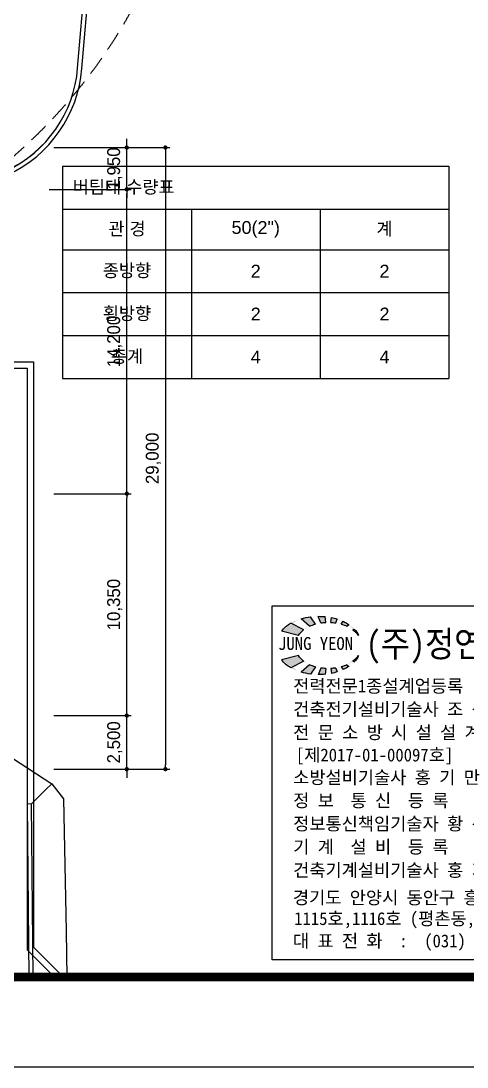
# Model space of a CAD drawing. Header units: millimetres. Extents: x 0 to 168200, y 0 to 118800.
# Drawn here: x 116167 to 136958, y 0 to 48807 of the extents above; entities that cross this region are included whole.
import ezdxf

# ---------------------------------------------------------------- set-up
doc = ezdxf.new("R2010")
doc.units = ezdxf.units.MM
doc.header["$LTSCALE"] = 200
doc.linetypes.add('CEN-GAUN', pattern=[32.2, 30, -1, 0.2, -1])
doc.linetypes.add('HID', pattern=[2.3, 1.5, -0.8])
doc.layers.get('DEFPOINTS').update_dxf_attribs({"color": 137})
for name, color, linetype in [('A3', 3, 'Continuous'), ('BACK', 8, 'Continuous'), ('CEN', 1, 'CEN-GAUN'), ('XR-SHEET$0$XREF-Form$0$SHT', 5, 'Continuous')]:
    doc.layers.add(name, color=color, linetype=linetype)
doc.styles.get("Standard").update_dxf_attribs({"font": ''})
doc.styles.add('돋움', font='')
doc.styles.add('돋움체', font='')
doc.styles.get('Standard').set_extended_font_data('Arial')
doc.styles.get('돋움').set_extended_font_data('Dotum')
doc.styles.get('돋움체').set_extended_font_data('DotumChe')
doc.dimstyles.new('M-200', dxfattribs={"dimscale": 200, "dimtxt": 3, "dimasz": 1, "dimexe": 1, "dimexo": 1, "dimgap": 1, "dimtad": 1, "dimdec": 0, "dimdsep": 46, "dimlunit": 6, "dimtxsty": '돋움', "dimblk": 'DOT', "dimcen": 1, "dimclrd": 256, "dimclre": 256, "dimclrt": 256, "dimazin": 0, "dimtfac": 1, "dimtdec": 0, "dimtix": 1, "dimtmove": 2, "dimatfit": 3, "dimldrblk": 'DOT', "dimfxl": 1, "dimtolj": 1, "dimtzin": 1, "dimlwd": -1, "dimlwe": -1, "dimarcsym": 0})

# ---------------------------------------------------------------- blocks, each defined once
blk = doc.blocks.new('XR-SHEET')
at = {"layer": 'XR-SHEET$0$XREF-Form$0$SHT'}
blk.add_lwpolyline([(0, 594), (841, 594), (841, 0), (0, 0)], close=True, dxfattribs=at)
at = {"layer": 'XR-SHEET$0$XREF-Form$0$SHT', "const_width": 2}
blk.add_lwpolyline([(46.5, 573), (819.5, 573), (819.5, 21), (46.5, 21)], close=True, dxfattribs=at)
blk = doc.blocks.new('210927명판')
h = blk.add_hatch(color=1)
edge = h.paths.add_edge_path()
edge.add_ellipse((541, 3695), major_axis=(-483, 0), ratio=0.635911, start_angle=-47.981, end_angle=-25.9702, ccw=False)
edge.add_line((217, 3923), (366, 3846))
edge.add_ellipse((652, 3695), major_axis=(-372, 0), ratio=0.635911, start_angle=-39.5341, end_angle=-21.1862)
edge.add_line((306, 3780), (106, 3830))
edge = h.paths.add_edge_path()
edge.add_ellipse((541, 3695), major_axis=(-483, 0), ratio=0.635911, start_angle=-78.5006, end_angle=-65.1347, ccw=False)
edge.add_line((444, 3996), (503, 3912))
edge.add_ellipse((652, 3695), major_axis=(-372, 0), ratio=0.635911, start_angle=-66.3015, end_angle=-54.3294)
edge.add_line((435, 3887), (337, 3974))
edge = h.paths.add_edge_path()
edge.add_ellipse((652, 3695), major_axis=(-372, 0), ratio=0.635911, start_angle=-85.5847, end_angle=-76.4409, ccw=False)
edge.add_line((624, 3931), (615, 3999))
edge.add_ellipse((541, 3695), major_axis=(-483, 0), ratio=0.635911, start_angle=-98.8868, end_angle=-89.4048)
edge.add_line((536, 4002), (565, 3925))
edge = h.paths.add_edge_path()
edge.add_ellipse((541, 3695), major_axis=(-483, 0), ratio=0.635911, start_angle=-116.523, end_angle=-107.7173, ccw=False)
edge.add_line((757, 3970), (739, 3925))
edge.add_ellipse((652, 3695), major_axis=(-372, 0), ratio=0.635911, start_angle=-103.5591, end_angle=-94.4153)
edge.add_line((681, 3931), (688, 3988))
edge = h.paths.add_edge_path()
edge.add_ellipse((541, 3695), major_axis=(-483, 0), ratio=0.635911, start_angle=-136.476, end_angle=-125.8976, ccw=False)
edge.add_line((891, 3907), (869, 3887))
edge.add_ellipse((652, 3695), major_axis=(-372, 0), ratio=0.635911, start_angle=-125.6706, end_angle=-113.6985)
edge.add_line((802, 3912), (824, 3944))
edge = h.paths.add_edge_path()
edge.add_ellipse((541, 3695), major_axis=(-483, 0), ratio=0.635911, start_angle=-163.5978, end_angle=-148.9128, ccw=False)
edge.add_line((1004, 3782), (999, 3780))
edge.add_ellipse((652, 3695), major_axis=(-372, 0), ratio=0.635911, start_angle=-158.8138, end_angle=-140.4659)
edge.add_line((939, 3846), (955, 3854))
h = blk.add_hatch(color=1)
edge = h.paths.add_edge_path()
edge.add_ellipse((652, 3630), major_axis=(-372, 0), ratio=0.635911, start_angle=113.6985, end_angle=125.6706, ccw=False)
edge.add_line((802, 3413), (824, 3381))
edge.add_ellipse((541, 3630), major_axis=(483, 0), ratio=0.635911, start_angle=305.8976, end_angle=316.476)
edge.add_line((891, 3418), (869, 3438))
edge = h.paths.add_edge_path()
edge.add_ellipse((652, 3630), major_axis=(372, 0), ratio=0.635911, start_angle=274.4153, end_angle=283.5591, ccw=False)
edge.add_line((681, 3394), (688, 3337))
edge.add_ellipse((541, 3630), major_axis=(483, 0), ratio=0.635911, start_angle=287.7173, end_angle=296.523)
edge.add_line((757, 3355), (739, 3400))
edge = h.paths.add_edge_path()
edge.add_ellipse((652, 3630), major_axis=(372, 0), ratio=0.635911, start_angle=256.4409, end_angle=265.5847, ccw=False)
edge.add_line((565, 3400), (536, 3322))
edge.add_ellipse((541, 3630), major_axis=(483, 0), ratio=0.635911, start_angle=269.4048, end_angle=278.8868)
edge.add_line((615, 3326), (624, 3394))
edge = h.paths.add_edge_path()
edge.add_ellipse((541, 3630), major_axis=(483, 0), ratio=0.635911, start_angle=245.1347, end_angle=258.5006, ccw=False)
edge.add_line((337, 3351), (435, 3438))
edge.add_ellipse((652, 3630), major_axis=(-372, 0), ratio=0.635911, start_angle=414.3294, end_angle=426.3015)
edge.add_line((503, 3413), (444, 3329))
edge = h.paths.add_edge_path()
edge.add_ellipse((541, 3630), major_axis=(-483, 0), ratio=0.635911, start_angle=385.9702, end_angle=407.981, ccw=False)
edge.add_line((106, 3495), (306, 3544))
edge.add_ellipse((652, 3630), major_axis=(-372, 0), ratio=0.635911, start_angle=381.1862, end_angle=399.5341)
edge.add_line((366, 3479), (217, 3401))
edge = h.paths.add_edge_path()
edge.add_line((939, 3479), (955, 3471))
edge.add_ellipse((541, 3630), major_axis=(-483, 0), ratio=0.635911, start_angle=148.9128, end_angle=163.5978)
edge.add_line((1004, 3543), (999, 3544))
edge.add_ellipse((652, 3630), major_axis=(372, 0), ratio=0.635911, start_angle=320.4659, end_angle=338.8138, ccw=False)
at = {"color": 1}
for p, q in [((366, 3846), (217, 3923)), ((435, 3887), (337, 3974)), ((503, 3912), (444, 3996)), ((565, 3925), (536, 4002)), ((624, 3931), (615, 3999)), ((681, 3931), (688, 3988)), ((739, 3925), (757, 3970)), ((802, 3912), (824, 3944)), ((869, 3887), (891, 3907)), ((306, 3780), (106, 3830)), ((939, 3846), (955, 3854)), ((999, 3780), (1004, 3782)), ((306, 3544), (106, 3495)), ((999, 3544), (1004, 3543)), ((366, 3479), (217, 3401)), ((435, 3438), (337, 3351)), ((503, 3413), (444, 3329)), ((802, 3413), (824, 3381)), ((869, 3438), (891, 3418)), ((939, 3479), (955, 3471)), ((565, 3400), (536, 3322)), ((624, 3394), (615, 3326)), ((681, 3394), (688, 3337)), ((739, 3400), (757, 3355))]:
    blk.add_line(p, q, dxfattribs=at)
at = {"color": 1, "ltscale": 2}
blk.add_lwpolyline([(0, 4124), (4500, 4124), (4500, 0), (0, 0)], close=True, dxfattribs=at)
at = {"color": 1, "extrusion": (0, 0, -1)}
for centre, major_axis, start_param, end_param in [((541, 3695), (483, 0), 3.594859, 3.979019), ((541, 3695), (483, 0), 4.278408, 4.511686), ((652, 3695), (372, 0), 4.089819, 4.298772), ((541, 3695), (483, 0), 4.702002, 4.867493), ((652, 3695), (-372, 0), 1.334146, 1.493736), ((652, 3695), (-372, 0), 1.647857, 1.807447), ((541, 3695), (-483, 0), 1.880021, 2.03371), ((652, 3695), (372, 0), -1.15718, -0.948227), ((541, 3695), (-483, 0), 2.197327, 2.381955), ((652, 3695), (372, 0), 3.511362, 3.831592), ((652, 3695), (-372, 0), 2.451593, 2.771823), ((541, 3695), (483, 0), -0.542573, -0.286272), ((652, 3630), (-372, 0), -0.69, -0.369769), ((652, 3630), (372, 0), 0.369769, 0.69), ((541, 3630), (-483, 0), 3.427865, 3.684166), ((541, 3630), (-483, 0), -0.837426, -0.453266), ((652, 3630), (-372, 0), -1.15718, -0.948227), ((652, 3630), (-372, 0), 4.089819, 4.298772), ((541, 3630), (483, 0), 0.759638, 0.944265), ((541, 3630), (483, 0), 1.771499, 2.004777), ((541, 3630), (483, 0), 1.415693, 1.581184), ((652, 3630), (372, 0), 1.647857, 1.807447), ((652, 3630), (372, 0), 1.334146, 1.493736), ((541, 3630), (483, 0), 1.107883, 1.261571)]:
    blk.add_ellipse(centre, major_axis=major_axis, ratio=0.635911, start_param=start_param, end_param=end_param, dxfattribs=at)
at = {"color": 6, "style": '돋움체', "width": 0.9}
blk.add_text('(주)정연엔지니어링', height=300, dxfattribs=at).set_placement((1090, 3530))
at = {"color": 2, "style": '돋움체'}
blk.add_text('JUNG YEON', height=150, dxfattribs=at).set_placement((68, 3611))
at = {"color": 3, "style": '돋움체'}
for s, p in [('전력전문1종설계업등록 [경기안양1-1호]', (243, 3115)), ('건축전기설비기술사 조 성 환', (243, 2845)), ('전 문 소 방 시 설 설 계 업 등 록 ', (243, 2574)), (' [제2017-01-00097호]', (178, 2312)), ('소방설비기술사 홍 기 만', (243, 2051)), ('정 보  통 신  등 록   [제 E-6-825호]', (243, 1781)), ('정보통신책임기술자 황 선 덕', (243, 1511)), ('기 계  설 비  등 록   [제 E-6-825호]', (243, 1241)), ('건축기계설비기술사 홍 기 만', (243, 970)), ('경기도 안양시 동안구 흥안대로 415,', (240, 650)), ('1115호,1116호 (평촌동,두산벤처다임)', (255, 406)), ('대 표 전 화  :  (031) 456 - 9666', (240, 146))]:
    blk.add_text(s, height=150, dxfattribs=at).set_placement(p)
blk = doc.blocks.new('회사명판-240103')
at = {"color": 1, "ltscale": 2}
blk.add_blockref('210927명판', (1975, 1238), dxfattribs=at)
blk = doc.blocks.new('_DOT')
at = {"color": 0, "linetype": 'ByBlock'}
blk.add_line((-0.5, 0), (-1, 0), dxfattribs=at)
at = {"color": 0, "linetype": 'ByBlock', "const_width": 0.5}
blk.add_lwpolyline([(-0.25, 0, 1), (0.25, 0, 1)], format="xyb", close=True, dxfattribs=at)
blk = doc.blocks.new('*D422')
at = {"layer": 'BACK'}
for p, q in [((117700, 42900), (123100, 42900)), ((122900, 42700), (122900, 14100)), ((117700, 13900), (123100, 13900))]:
    blk.add_line(p, q, dxfattribs=at)
at = {"layer": 'DEFPOINTS', "color": 0}
for p in [(117500, 42900), (117500, 13900), (122900, 13900)]:
    blk.add_point(p, dxfattribs=at)
at = {"layer": 'BACK', "linetype": 'ByBlock', "xscale": 200, "yscale": 200, "zscale": 200}
for p, rotation in [((122900, 42900), 90), ((122900, 13900), 270)]:
    blk.add_blockref('_DOT', p, dxfattribs=dict(at, rotation=rotation))
at = {"layer": 'BACK', "insert": (122342, 28400), "char_height": 600, "attachment_point": 5, "rotation": 90, "style": '돋움'}
blk.add_mtext('\\A1;29,000', dxfattribs=at)
blk = doc.blocks.new('*D423')
at = {"layer": 'BACK'}
for p, q in [((121100, 43100), (121100, 43300)), ((117700, 42900), (121300, 42900)), ((121100, 40950), (121100, 42900)), ((117482, 40950), (121300, 40950)), ((121100, 40750), (121100, 40550))]:
    blk.add_line(p, q, dxfattribs=at)
at = {"layer": 'DEFPOINTS', "color": 0}
for p in [(117500, 42900), (121100, 42900), (117282, 40950)]:
    blk.add_point(p, dxfattribs=at)
at = {"layer": 'BACK', "linetype": 'ByBlock', "xscale": 200, "yscale": 200, "zscale": 200}
for p, rotation in [((121100, 42900), 270), ((121100, 40950), 90)]:
    blk.add_blockref('_DOT', p, dxfattribs=dict(at, rotation=rotation))
at = {"layer": 'BACK', "insert": (120542, 41925), "char_height": 600, "attachment_point": 5, "rotation": 90, "style": '돋움'}
blk.add_mtext('\\A1;1,950', dxfattribs=at)
blk = doc.blocks.new('*D424')
at = {"layer": 'BACK'}
for p, q in [((117700, 40950), (121300, 40950)), ((121100, 26950), (121100, 40750)), ((117700, 26750), (121300, 26750))]:
    blk.add_line(p, q, dxfattribs=at)
at = {"layer": 'DEFPOINTS', "color": 0}
for p in [(117500, 40950), (121100, 40950), (117500, 26750)]:
    blk.add_point(p, dxfattribs=at)
at = {"layer": 'BACK', "linetype": 'ByBlock', "xscale": 200, "yscale": 200, "zscale": 200}
for p, rotation in [((121100, 40950), 90), ((121100, 26750), 270)]:
    blk.add_blockref('_DOT', p, dxfattribs=dict(at, rotation=rotation))
at = {"layer": 'BACK', "insert": (120542, 33850), "char_height": 600, "attachment_point": 5, "rotation": 90, "style": '돋움'}
blk.add_mtext('\\A1;14,200', dxfattribs=at)
blk = doc.blocks.new('*D425')
at = {"layer": 'BACK'}
for p, q in [((117700, 26750), (121300, 26750)), ((121100, 16600), (121100, 26550)), ((117700, 16400), (121300, 16400))]:
    blk.add_line(p, q, dxfattribs=at)
at = {"layer": 'DEFPOINTS', "color": 0}
for p in [(117500, 26750), (121100, 26750), (117500, 16400)]:
    blk.add_point(p, dxfattribs=at)
at = {"layer": 'BACK', "linetype": 'ByBlock', "xscale": 200, "yscale": 200, "zscale": 200}
for p, rotation in [((121100, 26750), 90), ((121100, 16400), 270)]:
    blk.add_blockref('_DOT', p, dxfattribs=dict(at, rotation=rotation))
at = {"layer": 'BACK', "insert": (120542, 21575), "char_height": 600, "attachment_point": 5, "rotation": 90, "style": '돋움'}
blk.add_mtext('\\A1;10,350', dxfattribs=at)
blk = doc.blocks.new('*D426')
at = {"layer": 'BACK'}
for p, q in [((121100, 16600), (121100, 16800)), ((117700, 16400), (121300, 16400)), ((121100, 13900), (121100, 16400)), ((117700, 13900), (121300, 13900)), ((121100, 13700), (121100, 13500))]:
    blk.add_line(p, q, dxfattribs=at)
at = {"layer": 'DEFPOINTS', "color": 0}
for p in [(117500, 16400), (121100, 16400), (117500, 13900)]:
    blk.add_point(p, dxfattribs=at)
at = {"layer": 'BACK', "linetype": 'ByBlock', "xscale": 200, "yscale": 200, "zscale": 200}
for p, rotation in [((121100, 16400), 270), ((121100, 13900), 90)]:
    blk.add_blockref('_DOT', p, dxfattribs=dict(at, rotation=rotation))
at = {"layer": 'BACK', "insert": (120542, 15150), "char_height": 600, "attachment_point": 5, "rotation": 90, "style": '돋움'}
blk.add_mtext('\\A1;2,500', dxfattribs=at)

msp = doc.modelspace()

# ---------------------------------------------------------------- linework, layer by layer
at = {"color": 0, "linetype": 'ByBlock', "lineweight": -2}
for p, q in [((118109.1, 42030.7), (136109.1, 42030.7)), ((118109.1, 42030.7), (118109.1, 32130.7)), ((136109.1, 42030.7), (136109.1, 32130.7)), ((118109.1, 40030.7), (136109.1, 40030.7)), ((124109.1, 40030.7), (124109.1, 32130.7)), ((124109.1, 40030.7), (124109.1, 32130.7)), ((130109.1, 40030.7), (130109.1, 32130.7)), ((130109.1, 40030.7), (130109.1, 32130.7)), ((118109.1, 38130.7), (124109.1, 38130.7)), ((124109.1, 38130.7), (130109.1, 38130.7)), ((130109.1, 38130.7), (136109.1, 38130.7)), ((118109.1, 36130.7), (124109.1, 36130.7)), ((124109.1, 36130.7), (130109.1, 36130.7)), ((130109.1, 36130.7), (136109.1, 36130.7)), ((118109.1, 34130.7), (124109.1, 34130.7)), ((124109.1, 34130.7), (130109.1, 34130.7)), ((130109.1, 34130.7), (136109.1, 34130.7)), ((118109.1, 32130.7), (124109.1, 32130.7)), ((124109.1, 32130.7), (130109.1, 32130.7)), ((130109.1, 32130.7), (136109.1, 32130.7))]:
    msp.add_line(p, q, dxfattribs=at)
at = {"layer": 'BACK', "ltscale": 5}
for p, q in [((112550, 32900), (116750, 32900)), ((116750, 32900), (116750, 5600)), ((112850, 32600), (116450, 32600)), ((116450, 32600), (116450, 5475.7)), ((116450, 5475.7), (117725.7, 4200)), ((116750, 5600), (118150, 4200))]:
    msp.add_line(p, q, dxfattribs=at)
at = {"layer": 'BACK'}
for p, q in [((116663.6, 12274.7), (116463.6, 12273)), ((116463.6, 12273), (116532.3, 4200)), ((116732.3, 4200), (116663.6, 12274.7))]:
    msp.add_line(p, q, dxfattribs=at)
for points in [[(77372.4, 38712.8), (85278.5, 38804.1), (94144.1, 38813.2), (101437.4, 38885.9), (107930.6, 38919.4), (108901.5, 39066.2), (115558, 41633.5, 0.271364), (119006.8, 46590.9), (119359.2, 50715.1), (119348.2, 56451), (119360.7, 74613.2), (119356.5, 81219.8), (119094.7, 86262.3), (119282, 90724.8), (119264.9, 95294.9), (119239.9, 103951.8), (119163.7, 112576), (118509.8, 114600)], [(115558, 41633.5, 0.271364), (119006.8, 46590.9), (119359.2, 50715.1), (119348.2, 56451), (119363.7, 76450), (113235, 76450)], [(113235, 56870), (113235, 40951.9), (115479.9, 41817.7, 0.2710986), (118807.5, 46607.2), (119159.1, 50723.4), (119148.2, 56450.9), (119163.6, 76250), (113235, 76250), (113235, 72465), (116735, 72465), (116735, 57370)], [(115474.1, 41815, 0.271398), (118807.5, 46607.2), (119159.1, 50723.4), (119148.2, 56450.9), (119163.6, 76250)]]:
    msp.add_lwpolyline(points, format="xyb", dxfattribs=at)
for points in [[(115738.5, 21742.9), (114505.6, 18164.8), (113565.7, 15850.2), (117603.3, 13219), (118143.2, 12509.4), (118269.7, 6341.3), (118302, 4200)], [(116663.6, 12274.7), (117349.3, 12963.1), (117603.3, 13219)]]:
    msp.add_lwpolyline(points, dxfattribs=at)
at = {"layer": 'CEN', "linetype": 'HID', "ltscale": 3}
for centre in [(101107.5, 71765), (99402.9, 61340)]:
    msp.add_circle(centre, 25000, dxfattribs=at)

# ---------------------------------------------------------------- block references
at = {"xscale": 200, "yscale": 200, "zscale": 200}
msp.add_blockref('XR-SHEET', (0, 0), dxfattribs=at)
at = {"layer": 'A3', "xscale": 4.004761904761892, "yscale": 4.004761904761892, "zscale": 4.004761904761892}
msp.add_blockref('회사명판-240103', (119970, 43.8), dxfattribs=at)

# ---------------------------------------------------------------- texts
at = {"color": 0, "char_height": 600}
for s, insert, width, attachment_point in [('  버팀대 수량표', (118112.1, 41030.7), 83994, 4), ('관 경', (121109.1, 39080.7), 5994, 5), ('50(2")', (127109.1, 39080.7), 5994, 5), ('계', (133109.1, 39080.7), 5994, 5), ('종방향', (121109.1, 37130.7), 5994, 5), ('2', (127109.1, 37130.7), 5994, 5), ('2', (133109.1, 37130.7), 5994, 5), ('횡방향', (121109.1, 35130.7), 5994, 5), ('2', (127109.1, 35130.7), 5994, 5), ('2', (133109.1, 35130.7), 5994, 5), ('총계', (121109.1, 33130.7), 5994, 5), ('4', (127109.1, 33130.7), 5994, 5), ('4', (133109.1, 33130.7), 5994, 5)]:
    msp.add_mtext(s, dxfattribs=dict(at, insert=insert, width=width, attachment_point=attachment_point))

# ---------------------------------------------------------------- dimensions: what is measured, and where the dimension line sits
at = {"layer": 'BACK'}
for base, p1, p2, picture, middle in [((121100, 42900), (117282, 40950), (117500, 42900), '*D423', (120541.8, 41925)), ((122900, 13900), (117500, 42900), (117500, 13900), '*D422', (122341.8, 28400)), ((121100, 40950), (117500, 26750), (117500, 40950), '*D424', (120541.8, 33850)), ((121100, 26750), (117500, 16400), (117500, 26750), '*D425', (120541.8, 21575)), ((121100, 16400), (117500, 13900), (117500, 16400), '*D426', (120541.8, 15150))]:
    dim = msp.add_linear_dim(base=base, p1=p1, p2=p2, angle=90, dimstyle='M-200', dxfattribs=at)
    dim.commit()
    dim.dimension.update_dxf_attribs({"geometry": picture, "text_midpoint": middle})

doc.saveas('drawing.dxf')
